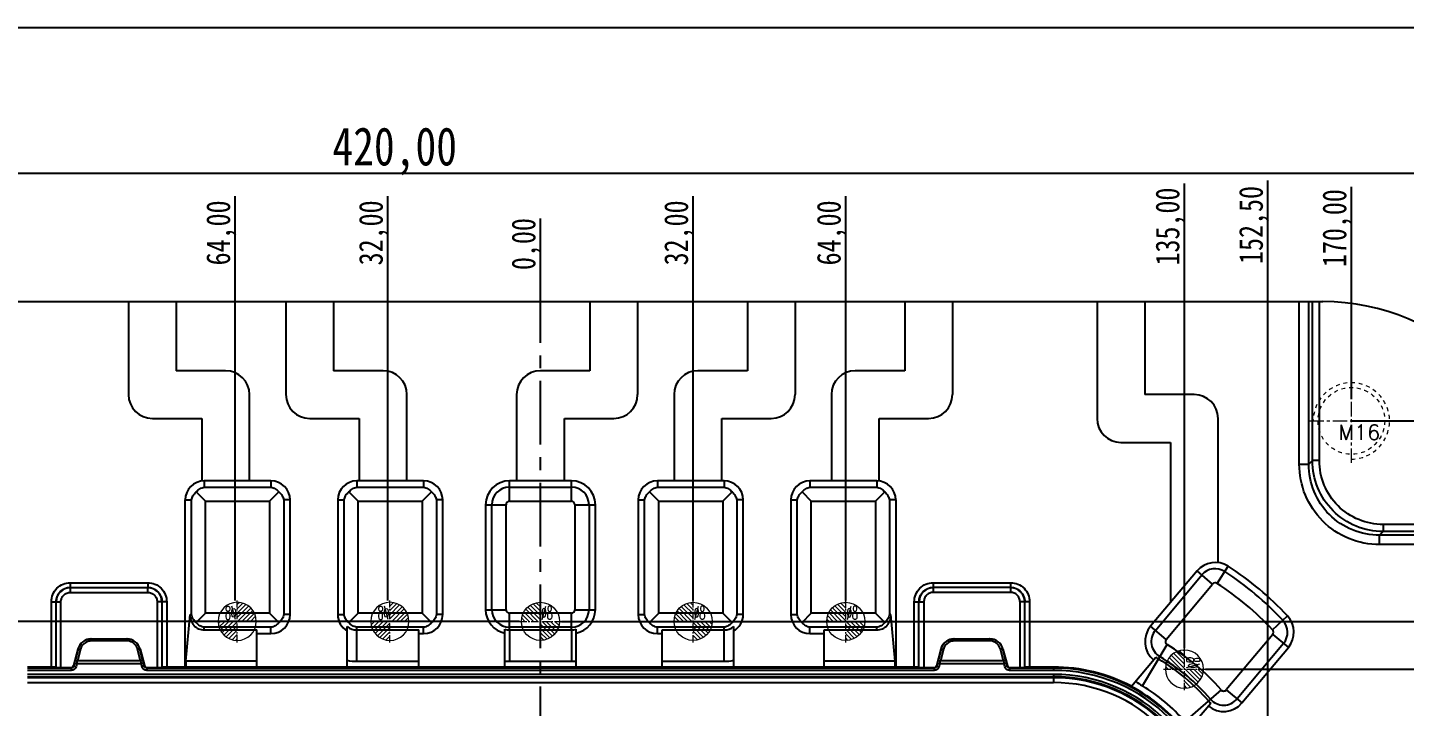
# Model space of a CAD drawing. Header units: millimetres. Extents: x -685 to 1888, y -6001 to 855.
# Drawn here: x 98.3 to 386.9, y -2660.7 to -2518.5 of the extents above; entities that cross this region are included whole.
import ezdxf
from ezdxf.enums import TextEntityAlignment as Align

# ---------------------------------------------------------------- set-up
doc = ezdxf.new("R2010")
doc.units = ezdxf.units.MM
doc.header["$LTSCALE"] = 16.335
doc.header["$PDMODE"] = 3
doc.header["$PDSIZE"] = 0.3125
doc.linetypes.add('CENTER', pattern=[0.6, 0.375, -0.075, 0.075, -0.075])
doc.linetypes.add('HIDDEN', pattern=[0.2, 0.1, -0.1])
doc.layers.get('0').update_dxf_attribs({"linetype": 'CONTINUOUS'})
doc.layers.get('Defpoints').update_dxf_attribs({"linetype": 'CONTINUOUS'})
doc.layers.add('DEFAULT_2', color=8, linetype='HIDDEN')
for name, color, linetype, lineweight in [('dim', 82, 'CONTINUOUS', 9), ('epin', 13, 'CONTINUOUS', 9), ('screw', 33, 'CONTINUOUS', 13)]:
    doc.layers.add(name, color=color, linetype=linetype, lineweight=lineweight)
doc.styles.get("Standard").update_dxf_attribs({"font": 'txt', "width": 0.8})
doc.styles.add('TXT', font='txt.shx', dxfattribs={"bigfont": 'gbcbig.shx'})
doc.styles.add('TXT05', font='txt.shx', dxfattribs={"width": 0.5, "bigfont": 'gbcbig.shx'})
doc.dimstyles.new('mold', dxfattribs={"dimtxt": 8, "dimasz": 5, "dimexe": 0, "dimexo": 0, "dimgap": 0, "dimtad": 1, "dimzin": 1, "dimtxsty": 'Standard', "dimcen": 0, "dimclrd": 4, "dimclre": 4, "dimclrt": 6, "dimazin": 0, "dimtfac": 1, "dimtofl": 0, "dimtmove": 0, "dimatfit": 3, "dimfxl": 0, "dimarcsym": 0})

# ---------------------------------------------------------------- blocks, each defined once
blk = doc.blocks.new('epin_ejp_8')
at = {"layer": 'epin'}
h = blk.add_hatch(dxfattribs=at)
h.set_pattern_fill('_ANSI31', color=123, scale=0.2, angle=90, style=0)
h.set_pattern_definition([(135, (-263.1036, 1313.3417), (-0.4490128, -0.4490128), [])])
h.paths.add_polyline_path([(0, 4, 0.414214), (-4, 0), (0, 0)])
h.paths.add_polyline_path([(4, 0), (0, 0), (0, -4, 0.414214)])
at = {"layer": 'epin', "color": 1, "linetype": 'CENTER', "ltscale": 0.248791}
for p, q in [((0, -4.4), (0, 4.4)), ((-4.4, 0), (4.4, 0))]:
    blk.add_line(p, q, dxfattribs=at)
at = {"layer": 'epin'}
blk.add_circle((0, 0), 4, dxfattribs=at)
at = {"layer": 'epin', "color": 6, "style": 'TXT05', "width": 0.5}
blk.add_text('%%c8', height=2.8, dxfattribs=at).set_placement((1.33, 1.8), align=Align.MIDDLE)
blk = doc.blocks.new('screw_m16_g')
at = {"layer": 'screw', "color": 1, "linetype": 'CENTER', "ltscale": 0.497582}
for p, q in [((0, -8.8), (0, 8.8)), ((-8.8, 0), (8.8, 0))]:
    blk.add_line(p, q, dxfattribs=at)
at = {"layer": 'screw', "color": 33, "linetype": 'HIDDEN', "ltscale": 0.497582}
blk.add_circle((0, 0), 7, dxfattribs=at)
at = {"layer": 'screw', "color": 92, "linetype": 'HIDDEN', "ltscale": 0.497582}
blk.add_arc((0, 0), 8, 270, 180, dxfattribs=at)
at = {"layer": 'screw', "color": 6, "style": 'TXT'}
blk.add_text('M16', height=3.2, dxfattribs=at).set_placement((-2.72, -4))
blk = doc.blocks.new('*D338')
at = {"layer": 'Defpoints', "color": 0}
for p in [(345.21, -2652.93), (421.82, -2652.93), (205.81, -2750.93)]:
    blk.add_point(p, dxfattribs=at)
at = {"layer": 'dim', "color": 4, "lineweight": -2}
blk.add_line((345.21, -2652.93), (437.15, -2652.93), dxfattribs=at)
at = {"layer": 'dim', "color": 6, "insert": (429.49, -2650.01), "char_height": 5, "attachment_point": 5}
blk.add_mtext('98,00', dxfattribs=at)
blk = doc.blocks.new('*D339')
at = {"layer": 'Defpoints', "color": 0}
for p in [(210.21, -2642.93), (421.82, -2642.93), (205.81, -2750.93)]:
    blk.add_point(p, dxfattribs=at)
at = {"layer": 'dim', "color": 4, "lineweight": -2}
blk.add_line((210.21, -2642.93), (439.15, -2642.93), dxfattribs=at)
at = {"layer": 'dim', "color": 6, "insert": (430.49, -2640.01), "char_height": 5, "attachment_point": 5}
blk.add_mtext('108,00', dxfattribs=at)
blk = doc.blocks.new('*D340')
at = {"layer": 'Defpoints', "color": 0}
for p in [(375.81, -2600.93), (421.82, -2600.93), (205.81, -2750.93)]:
    blk.add_point(p, dxfattribs=at)
at = {"layer": 'dim', "color": 4, "lineweight": -2}
blk.add_line((375.81, -2600.93), (439.15, -2600.93), dxfattribs=at)
at = {"layer": 'dim', "color": 6, "insert": (430.49, -2598.01), "char_height": 5, "attachment_point": 5}
blk.add_mtext('150,00', dxfattribs=at)
blk = doc.blocks.new('*D348')
at = {"layer": 'Defpoints', "color": 0}
for p in [(205.81, -2569.22), (205.81, -2579.47), (205.81, -2750.93)]:
    blk.add_point(p, dxfattribs=at)
at = {"layer": 'dim', "color": 4, "lineweight": -2}
blk.add_line((205.81, -2579.47), (205.81, -2558.55), dxfattribs=at)
at = {"layer": 'dim', "color": 6, "insert": (202.89, -2563.89), "char_height": 5, "attachment_point": 5, "rotation": 90}
blk.add_mtext('0,00', dxfattribs=at)
blk = doc.blocks.new('*D349')
at = {"layer": 'Defpoints', "color": 0}
for p in [(237.81, -2569.22), (237.81, -2638.53), (205.81, -2750.93)]:
    blk.add_point(p, dxfattribs=at)
at = {"layer": 'dim', "color": 4, "lineweight": -2}
blk.add_line((237.81, -2638.53), (237.81, -2553.89), dxfattribs=at)
at = {"layer": 'dim', "color": 6, "insert": (234.89, -2561.55), "char_height": 5, "attachment_point": 5, "rotation": 90}
blk.add_mtext('32,00', dxfattribs=at)
blk = doc.blocks.new('*D350')
at = {"layer": 'Defpoints', "color": 0}
for p in [(269.81, -2569.22), (269.81, -2638.53), (205.81, -2750.93)]:
    blk.add_point(p, dxfattribs=at)
at = {"layer": 'dim', "color": 4, "lineweight": -2}
blk.add_line((269.81, -2638.53), (269.81, -2553.89), dxfattribs=at)
at = {"layer": 'dim', "color": 6, "insert": (266.89, -2561.55), "char_height": 5, "attachment_point": 5, "rotation": 90}
blk.add_mtext('64,00', dxfattribs=at)
blk = doc.blocks.new('*D351')
at = {"layer": 'Defpoints', "color": 0}
for p in [(340.81, -2569.22), (340.81, -2648.53), (205.81, -2750.93)]:
    blk.add_point(p, dxfattribs=at)
at = {"layer": 'dim', "color": 4, "lineweight": -2}
blk.add_line((340.81, -2648.53), (340.81, -2551.22), dxfattribs=at)
at = {"layer": 'dim', "color": 6, "insert": (337.89, -2560.22), "char_height": 5, "attachment_point": 5, "rotation": 90}
blk.add_mtext('135,00', dxfattribs=at)
blk = doc.blocks.new('*D352')
at = {"layer": 'Defpoints', "color": 0}
for p in [(358.31, -2569.22), (358.31, -2738.53), (205.81, -2750.93)]:
    blk.add_point(p, dxfattribs=at)
at = {"layer": 'dim', "color": 4, "lineweight": -2}
blk.add_line((358.31, -2738.53), (358.31, -2550.55), dxfattribs=at)
at = {"layer": 'dim', "color": 6, "insert": (355.39, -2559.89), "char_height": 5, "attachment_point": 5, "rotation": 90}
blk.add_mtext('152,50', dxfattribs=at)
blk = doc.blocks.new('*D353')
at = {"layer": 'Defpoints', "color": 0}
for p in [(375.81, -2569.22), (375.81, -2596.35), (205.81, -2750.93)]:
    blk.add_point(p, dxfattribs=at)
at = {"layer": 'dim', "color": 4, "lineweight": -2}
blk.add_line((375.81, -2596.35), (375.81, -2551.89), dxfattribs=at)
at = {"layer": 'dim', "color": 6, "insert": (372.89, -2560.55), "char_height": 5, "attachment_point": 5, "rotation": 90}
blk.add_mtext('170,00', dxfattribs=at)
blk = doc.blocks.new('*D368')
at = {"layer": 'Defpoints', "color": 0}
for p in [(-10.2, -2652.93), (66.41, -2652.93), (205.81, -2750.93)]:
    blk.add_point(p, dxfattribs=at)
at = {"layer": 'dim', "color": 4, "lineweight": -2}
blk.add_line((66.41, -2652.93), (-25.53, -2652.93), dxfattribs=at)
at = {"layer": 'dim', "color": 6, "insert": (-17.87, -2650.01), "char_height": 5, "attachment_point": 5}
blk.add_mtext('98,00', dxfattribs=at)
blk = doc.blocks.new('*D369')
at = {"layer": 'Defpoints', "color": 0}
for p in [(-10.2, -2642.93), (201.41, -2642.93), (205.81, -2750.93)]:
    blk.add_point(p, dxfattribs=at)
at = {"layer": 'dim', "color": 4, "lineweight": -2}
blk.add_line((201.41, -2642.93), (-27.53, -2642.93), dxfattribs=at)
at = {"layer": 'dim', "color": 6, "insert": (-18.87, -2640.01), "char_height": 5, "attachment_point": 5}
blk.add_mtext('108,00', dxfattribs=at)
blk = doc.blocks.new('*D370')
at = {"layer": 'Defpoints', "color": 0}
for p in [(-10.2, -2600.93), (35.81, -2600.93), (205.81, -2750.93)]:
    blk.add_point(p, dxfattribs=at)
at = {"layer": 'dim', "color": 4, "lineweight": -2}
blk.add_line((35.81, -2600.93), (-27.53, -2600.93), dxfattribs=at)
at = {"layer": 'dim', "color": 6, "insert": (-18.87, -2598.01), "char_height": 5, "attachment_point": 5}
blk.add_mtext('150,00', dxfattribs=at)
blk = doc.blocks.new('*D378')
at = {"layer": 'Defpoints', "color": 0}
for p in [(173.81, -2569.22), (173.81, -2638.53), (205.81, -2750.93)]:
    blk.add_point(p, dxfattribs=at)
at = {"layer": 'dim', "color": 4, "lineweight": -2}
blk.add_line((173.81, -2638.53), (173.81, -2553.89), dxfattribs=at)
at = {"layer": 'dim', "color": 6, "insert": (170.89, -2561.55), "char_height": 5, "attachment_point": 5, "rotation": 90}
blk.add_mtext('32,00', dxfattribs=at)
blk = doc.blocks.new('*D379')
at = {"layer": 'Defpoints', "color": 0}
for p in [(141.81, -2569.22), (141.81, -2638.53), (205.81, -2750.93)]:
    blk.add_point(p, dxfattribs=at)
at = {"layer": 'dim', "color": 4, "lineweight": -2}
blk.add_line((141.81, -2638.53), (141.81, -2553.89), dxfattribs=at)
at = {"layer": 'dim', "color": 6, "insert": (138.89, -2561.55), "char_height": 5, "attachment_point": 5, "rotation": 90}
blk.add_mtext('64,00', dxfattribs=at)
blk = doc.blocks.new('*D380')
at = {"layer": 'Defpoints', "color": 0}
for p in [(70.81, -2569.22), (70.81, -2648.53), (205.81, -2750.93)]:
    blk.add_point(p, dxfattribs=at)
at = {"layer": 'dim', "color": 4, "lineweight": -2}
blk.add_line((70.81, -2648.53), (70.81, -2551.22), dxfattribs=at)
at = {"layer": 'dim', "color": 6, "insert": (67.89, -2560.22), "char_height": 5, "attachment_point": 5, "rotation": 90}
blk.add_mtext('135,00', dxfattribs=at)
blk = doc.blocks.new('*D381')
at = {"layer": 'Defpoints', "color": 0}
for p in [(53.31, -2569.22), (53.31, -2738.53), (205.81, -2750.93)]:
    blk.add_point(p, dxfattribs=at)
at = {"layer": 'dim', "color": 4, "lineweight": -2}
blk.add_line((53.31, -2738.53), (53.31, -2550.55), dxfattribs=at)
at = {"layer": 'dim', "color": 6, "insert": (50.39, -2559.89), "char_height": 5, "attachment_point": 5, "rotation": 90}
blk.add_mtext('152,50', dxfattribs=at)
blk = doc.blocks.new('*D382')
at = {"layer": 'Defpoints', "color": 0}
for p in [(35.81, -2569.22), (35.81, -2596.35), (205.81, -2750.93)]:
    blk.add_point(p, dxfattribs=at)
at = {"layer": 'dim', "color": 4, "lineweight": -2}
blk.add_line((35.81, -2596.35), (35.81, -2551.89), dxfattribs=at)
at = {"layer": 'dim', "color": 6, "insert": (32.89, -2560.55), "char_height": 5, "attachment_point": 5, "rotation": 90}
blk.add_mtext('170,00', dxfattribs=at)
blk = doc.blocks.new('*D385')
at = {"color": 4, "lineweight": -2}
for p, q in [((-4.19, -2626.84), (-4.19, -2549.11)), ((410.81, -2549.11), (0.81, -2549.11)), ((415.81, -2626.84), (415.81, -2549.11))]:
    blk.add_line(p, q, dxfattribs=at)
at = {"color": 4}
for points in [[(0.81, -2548.28), (0.81, -2549.95), (-4.19, -2549.11)], [(410.81, -2548.28), (410.81, -2549.95), (415.81, -2549.11)]]:
    blk.add_solid(points, dxfattribs=at)
at = {"layer": 'Defpoints', "color": 0}
for p in [(-4.19, -2549.11), (-4.19, -2626.84), (415.81, -2626.84)]:
    blk.add_point(p, dxfattribs=at)
at = {"color": 6, "insert": (175.25, -2544.45), "char_height": 8, "attachment_point": 5}
blk.add_mtext('420,00', dxfattribs=at)

msp = doc.modelspace()

# ---------------------------------------------------------------- linework, layer by layer
at = {"color": 7, "linetype": 'Continuous'}
for p, q in [((41.812, -2575.929), (369.812, -2575.929)), ((119.442, -2575.929), (119.442, -2595.424)), ((129.442, -2575.929), (129.442, -2590.424)), ((152.442, -2575.929), (152.442, -2595.424)), ((162.442, -2575.929), (162.442, -2590.424)), ((216.181, -2575.929), (216.181, -2590.424)), ((226.181, -2575.929), (226.181, -2595.424)), ((249.181, -2575.929), (249.181, -2590.424)), ((259.181, -2575.929), (259.181, -2595.424)), ((282.181, -2575.929), (282.181, -2590.424)), ((292.181, -2575.929), (292.181, -2595.424)), ((322.495, -2575.929), (322.495, -2600.424)), ((332.495, -2575.929), (332.495, -2595.424)), ((364.899, -2610.007), (364.899, -2575.929)), ((366.879, -2610.007), (366.879, -2575.929)), ((367.628, -2609.259), (367.628, -2575.929)), ((369.113, -2609.259), (369.113, -2575.929)), ((139.812, -2590.424), (129.442, -2590.424)), ((172.812, -2590.424), (162.442, -2590.424)), ((216.181, -2590.424), (205.812, -2590.424)), ((249.181, -2590.424), (238.812, -2590.424)), ((282.181, -2590.424), (271.812, -2590.424)), ((144.812, -2613.508), (144.812, -2595.424)), ((177.812, -2613.508), (177.812, -2595.424)), ((200.812, -2595.424), (200.812, -2613.489)), ((233.812, -2595.424), (233.812, -2613.489)), ((266.812, -2595.424), (266.812, -2613.489)), ((342.864, -2595.424), (332.495, -2595.424)), ((124.442, -2600.424), (134.812, -2600.424)), ((134.812, -2600.424), (134.812, -2613.52)), ((157.442, -2600.424), (167.812, -2600.424)), ((167.812, -2600.424), (167.812, -2613.489)), ((210.812, -2613.508), (210.812, -2600.424)), ((210.812, -2600.424), (221.181, -2600.424)), ((243.812, -2613.508), (243.812, -2600.424)), ((243.812, -2600.424), (254.181, -2600.424)), ((276.812, -2613.54), (276.812, -2600.424)), ((276.812, -2600.424), (287.181, -2600.424)), ((347.864, -2630.616), (347.864, -2600.424)), ((327.495, -2605.424), (337.864, -2605.424)), ((337.864, -2605.424), (337.864, -2638.998)), ((367.628, -2609.259), (366.879, -2610.007)), ((369.113, -2609.259), (367.628, -2609.259)), ((364.899, -2610.007), (366.879, -2610.007)), ((149.312, -2613.489), (135.312, -2613.508)), ((135.312, -2613.508), (135.312, -2614.815)), ((135.312, -2614.815), (149.312, -2614.815)), ((149.312, -2613.489), (149.312, -2614.815)), ((167.312, -2613.489), (167.312, -2614.815)), ((181.312, -2613.489), (167.312, -2613.489)), ((167.312, -2614.815), (181.312, -2614.815)), ((181.312, -2613.489), (181.312, -2614.815)), ((199.312, -2617.769), (199.312, -2613.489)), ((212.312, -2613.489), (199.312, -2613.489)), ((199.312, -2614.815), (212.312, -2614.815)), ((212.312, -2617.769), (212.312, -2613.489)), ((230.312, -2613.489), (230.312, -2614.815)), ((244.312, -2613.489), (230.312, -2613.489)), ((230.312, -2614.815), (244.312, -2614.815)), ((244.312, -2613.489), (244.312, -2614.815)), ((262.312, -2613.489), (262.312, -2614.815)), ((276.312, -2613.508), (262.312, -2613.489)), ((262.312, -2614.815), (276.312, -2614.815)), ((276.312, -2613.508), (276.312, -2614.815)), ((131.312, -2652.489), (131.312, -2617.489)), ((131.312, -2617.489), (132.638, -2617.489)), ((132.638, -2641.489), (132.638, -2617.489)), ((133.64, -2615.817), (135.592, -2617.769)), ((135.592, -2641.208), (135.592, -2617.769)), ((135.592, -2617.769), (149.031, -2617.769)), ((150.983, -2615.817), (149.031, -2617.769)), ((149.031, -2617.769), (149.031, -2641.208)), ((151.985, -2617.489), (151.985, -2641.489)), ((153.312, -2617.489), (151.985, -2617.489)), ((153.312, -2641.489), (153.312, -2617.489)), ((163.312, -2617.489), (163.312, -2641.489)), ((163.312, -2617.489), (164.638, -2617.489)), ((164.638, -2641.489), (164.638, -2617.489)), ((165.64, -2615.817), (167.592, -2617.769)), ((167.592, -2641.208), (167.592, -2617.769)), ((167.592, -2617.769), (181.031, -2617.769)), ((182.983, -2615.817), (181.031, -2617.769)), ((181.031, -2617.769), (181.031, -2641.208)), ((183.985, -2617.489), (183.985, -2641.489)), ((185.312, -2617.489), (183.985, -2617.489)), ((185.312, -2641.489), (185.312, -2617.489)), ((199.312, -2617.769), (212.312, -2617.769)), ((226.312, -2617.489), (226.312, -2641.489)), ((226.312, -2617.489), (227.638, -2617.489)), ((227.638, -2641.489), (227.638, -2617.489)), ((228.64, -2615.817), (230.592, -2617.769)), ((230.592, -2641.208), (230.592, -2617.769)), ((230.592, -2617.769), (244.031, -2617.769)), ((245.983, -2615.817), (244.031, -2617.769)), ((244.031, -2617.769), (244.031, -2641.208)), ((246.985, -2617.489), (246.985, -2641.489)), ((248.312, -2617.489), (246.985, -2617.489)), ((248.312, -2641.489), (248.312, -2617.489)), ((258.312, -2617.489), (258.312, -2641.489)), ((258.312, -2617.489), (259.638, -2617.489)), ((259.638, -2641.489), (259.638, -2617.489)), ((260.64, -2615.817), (262.592, -2617.769)), ((262.592, -2641.208), (262.592, -2617.769)), ((262.592, -2617.769), (276.031, -2617.769)), ((277.983, -2615.817), (276.031, -2617.769)), ((276.031, -2617.769), (276.031, -2641.208)), ((278.985, -2617.489), (278.985, -2641.489)), ((280.312, -2617.489), (278.985, -2617.489)), ((280.312, -2617.489), (280.312, -2652.489)), ((194.312, -2618.489), (194.312, -2640.489)), ((194.312, -2618.489), (198.592, -2618.489)), ((195.638, -2640.489), (195.638, -2618.489)), ((198.592, -2640.489), (198.592, -2618.489)), ((213.031, -2618.489), (213.031, -2640.489)), ((213.031, -2618.489), (217.312, -2618.489)), ((215.985, -2618.489), (215.985, -2640.489)), ((217.312, -2640.489), (217.312, -2618.489)), ((382.482, -2622.627), (382.482, -2624.113)), ((415.812, -2622.627), (382.482, -2622.627)), ((382.482, -2624.113), (381.733, -2624.861)), ((381.733, -2626.842), (381.733, -2624.861)), ((415.812, -2624.861), (381.733, -2624.861)), ((415.812, -2624.113), (382.482, -2624.113)), ((415.812, -2626.842), (381.733, -2626.842)), ((343.459, -2632.36), (333.709, -2643.951)), ((346.724, -2635.1), (343.459, -2632.36)), ((347.667, -2634.959), (350.003, -2631.372)), ((107.27, -2636.845), (107.253, -2634.835)), ((107.253, -2634.835), (123.47, -2634.835)), ((123.47, -2634.835), (123.453, -2636.845)), ((288.153, -2634.835), (288.17, -2636.845)), ((288.153, -2634.835), (304.37, -2634.835)), ((304.37, -2634.835), (304.353, -2636.845)), ((334.725, -2644.803), (344.46, -2633.2)), ((336.988, -2646.702), (346.724, -2635.1)), ((107.253, -2635.832), (107.27, -2635.849)), ((107.27, -2635.849), (123.453, -2635.849)), ((107.27, -2636.845), (123.453, -2636.845)), ((123.453, -2635.849), (123.47, -2635.832)), ((288.153, -2635.832), (288.17, -2635.849)), ((304.353, -2635.849), (288.17, -2635.849)), ((304.353, -2636.845), (288.17, -2636.845)), ((304.353, -2635.849), (304.37, -2635.832)), ((103.268, -2652.489), (103.268, -2638.82)), ((103.268, -2638.82), (105.278, -2638.838)), ((104.264, -2652.537), (104.264, -2638.82)), ((104.264, -2638.82), (104.282, -2638.838)), ((105.278, -2652.595), (105.278, -2638.838)), ((127.455, -2638.82), (125.445, -2638.838)), ((125.445, -2638.838), (125.445, -2652.595)), ((126.441, -2638.838), (126.459, -2638.82)), ((126.441, -2638.838), (126.441, -2652.547)), ((127.455, -2638.82), (127.455, -2652.489)), ((133.64, -2643.161), (135.592, -2641.208)), ((149.031, -2641.208), (135.592, -2641.208)), ((150.983, -2643.161), (149.031, -2641.208)), ((165.64, -2643.161), (167.592, -2641.208)), ((181.031, -2641.208), (167.592, -2641.208)), ((182.983, -2643.161), (181.031, -2641.208)), ((194.312, -2640.489), (198.592, -2640.489)), ((199.312, -2644.593), (199.312, -2641.208)), ((212.312, -2641.208), (199.312, -2641.208)), ((212.312, -2644.593), (212.312, -2641.208)), ((213.031, -2640.489), (217.312, -2640.489)), ((228.64, -2643.161), (230.592, -2641.208)), ((244.031, -2641.208), (230.592, -2641.208)), ((245.983, -2643.161), (244.031, -2641.208)), ((260.64, -2643.161), (262.592, -2641.208)), ((276.031, -2641.208), (262.592, -2641.208)), ((277.983, -2643.161), (276.031, -2641.208)), ((284.168, -2652.489), (284.168, -2638.82)), ((284.168, -2638.82), (286.178, -2638.838)), ((285.164, -2652.537), (285.164, -2638.82)), ((285.164, -2638.82), (285.182, -2638.838)), ((286.178, -2638.838), (286.178, -2652.595)), ((308.355, -2638.82), (306.345, -2638.838)), ((306.345, -2652.595), (306.345, -2638.838)), ((307.341, -2638.838), (307.359, -2638.82)), ((307.341, -2652.547), (307.341, -2638.838)), ((308.355, -2638.82), (308.355, -2652.489)), ((131.488, -2651.289), (132.382, -2641.489)), ((132.382, -2641.489), (132.638, -2641.489)), ((153.312, -2641.489), (151.985, -2641.489)), ((163.312, -2641.489), (164.638, -2641.489)), ((165.312, -2652.489), (165.312, -2644.017)), ((185.312, -2641.489), (183.985, -2641.489)), ((226.312, -2641.489), (227.638, -2641.489)), ((246.312, -2652.489), (246.312, -2644.017)), ((248.312, -2641.489), (246.985, -2641.489)), ((258.312, -2641.489), (259.638, -2641.489)), ((279.241, -2641.489), (278.985, -2641.489)), ((280.135, -2651.289), (279.241, -2641.489)), ((336.988, -2646.702), (333.709, -2643.951)), ((359.291, -2644.712), (362.418, -2641.789)), ((111.645, -2646.582), (119.078, -2646.582)), ((111.645, -2646.616), (111.645, -2647.018)), ((119.078, -2647.018), (111.645, -2647.018)), ((135.312, -2644.713), (135.312, -2644.163)), ((149.312, -2644.163), (135.312, -2644.163)), ((135.312, -2644.713), (146.312, -2644.713)), ((146.312, -2652.489), (146.312, -2644.713)), ((146.312, -2645.489), (149.312, -2645.489)), ((149.312, -2645.489), (149.312, -2644.163)), ((167.312, -2651.289), (167.312, -2644.163)), ((181.312, -2644.163), (167.312, -2644.163)), ((167.312, -2644.713), (180.312, -2644.713)), ((180.312, -2652.489), (180.312, -2644.713)), ((180.312, -2645.489), (181.312, -2645.489)), ((181.312, -2645.489), (181.312, -2644.163)), ((198.312, -2652.489), (198.312, -2644.593)), ((212.312, -2644.163), (199.312, -2644.163)), ((199.312, -2644.713), (199.312, -2651.289)), ((199.312, -2644.713), (212.312, -2644.713)), ((212.312, -2644.713), (212.312, -2651.289)), ((213.312, -2652.489), (213.312, -2644.593)), ((230.312, -2645.489), (230.312, -2644.163)), ((244.312, -2644.163), (230.312, -2644.163)), ((230.312, -2645.489), (231.312, -2645.489)), ((231.312, -2652.489), (231.312, -2644.713)), ((231.312, -2644.713), (244.312, -2644.713)), ((244.312, -2651.289), (244.312, -2644.163)), ((262.312, -2645.489), (262.312, -2644.163)), ((276.312, -2644.163), (262.312, -2644.163)), ((262.312, -2645.489), (265.312, -2645.489)), ((265.312, -2652.489), (265.312, -2644.713)), ((265.312, -2644.713), (276.312, -2644.713)), ((276.312, -2644.713), (276.312, -2644.163)), ((292.545, -2646.582), (299.978, -2646.582)), ((292.545, -2646.616), (292.545, -2647.018)), ((299.978, -2647.018), (292.545, -2647.018)), ((359.316, -2645.666), (349.581, -2657.269)), ((359.316, -2645.666), (362.596, -2648.418)), ((108.852, -2648.725), (107.924, -2652.187)), ((108.897, -2648.737), (108.265, -2651.16)), ((109.379, -2648.769), (108.748, -2651.191)), ((121.975, -2651.191), (121.344, -2648.769)), ((122.458, -2651.16), (121.827, -2648.737)), ((121.871, -2648.725), (122.799, -2652.187)), ((289.752, -2648.725), (288.814, -2652.225)), ((289.797, -2648.737), (289.165, -2651.16)), ((290.279, -2648.769), (289.648, -2651.191)), ((302.875, -2651.191), (302.244, -2648.769)), ((303.358, -2651.16), (302.727, -2648.737)), ((302.771, -2648.725), (303.709, -2652.225)), ((332.001, -2656.436), (337.17, -2647.782)), ((361.58, -2647.565), (351.844, -2659.168)), ((352.86, -2660.02), (362.596, -2648.418)), ((103.268, -2652.489), (98.277, -2652.489)), ((107.435, -2652.693), (98.277, -2652.693)), ((104.264, -2652.537), (104.282, -2652.547)), ((105.278, -2652.595), (107.393, -2652.595)), ((107.393, -2652.595), (107.435, -2652.693)), ((107.435, -2652.693), (107.435, -2653.195)), ((107.924, -2652.187), (107.965, -2652.285)), ((108.135, -2651.653), (107.965, -2652.285)), ((107.965, -2652.285), (108.448, -2652.415)), ((108.135, -2651.653), (108.617, -2651.782)), ((108.617, -2651.782), (108.448, -2652.415)), ((108.617, -2651.782), (122.106, -2651.782)), ((121.975, -2651.191), (108.748, -2651.191)), ((122.589, -2651.653), (122.106, -2651.782)), ((122.275, -2652.415), (122.106, -2651.782)), ((122.758, -2652.285), (122.275, -2652.415)), ((122.758, -2652.285), (122.589, -2651.653)), ((122.758, -2652.285), (122.799, -2652.187)), ((123.289, -2652.693), (123.33, -2652.595)), ((123.289, -2652.693), (123.289, -2653.195)), ((288.373, -2652.693), (123.289, -2652.693)), ((123.33, -2652.595), (125.445, -2652.595)), ((126.459, -2652.537), (126.441, -2652.547)), ((131.312, -2652.489), (127.455, -2652.489)), ((131.312, -2652.489), (131.488, -2652.541)), ((131.488, -2651.289), (131.488, -2652.541)), ((146.312, -2651.289), (131.488, -2651.289)), ((146.312, -2652.541), (131.488, -2652.541)), ((165.312, -2652.489), (146.312, -2652.489)), ((180.312, -2652.541), (165.312, -2652.541)), ((167.312, -2651.289), (180.312, -2651.289)), ((198.312, -2652.489), (180.312, -2652.489)), ((213.312, -2652.541), (198.312, -2652.541)), ((199.312, -2651.289), (212.312, -2651.289)), ((231.312, -2652.489), (213.312, -2652.489)), ((231.312, -2651.289), (244.312, -2651.289)), ((246.312, -2652.541), (231.312, -2652.541)), ((265.312, -2652.489), (246.312, -2652.489)), ((280.135, -2651.289), (265.312, -2651.289)), ((280.135, -2652.541), (265.312, -2652.541)), ((280.135, -2652.541), (280.135, -2651.289)), ((280.312, -2652.489), (280.135, -2652.541)), ((284.168, -2652.489), (280.312, -2652.489)), ((285.164, -2652.537), (285.182, -2652.547)), ((286.178, -2652.595), (288.332, -2652.595)), ((288.332, -2652.595), (288.373, -2652.693)), ((288.373, -2652.693), (288.373, -2653.195)), ((288.814, -2652.225), (288.855, -2652.322)), ((289.035, -2651.653), (288.855, -2652.322)), ((288.855, -2652.322), (289.338, -2652.452)), ((289.035, -2651.653), (289.517, -2651.782)), ((289.517, -2651.782), (289.338, -2652.452)), ((289.517, -2651.782), (303.006, -2651.782)), ((302.875, -2651.191), (289.648, -2651.191)), ((303.489, -2651.653), (303.006, -2651.782)), ((303.185, -2652.452), (303.006, -2651.782)), ((303.668, -2652.322), (303.185, -2652.452)), ((303.668, -2652.322), (303.489, -2651.653)), ((303.668, -2652.322), (303.709, -2652.225)), ((304.15, -2652.693), (304.192, -2652.595)), ((304.15, -2652.693), (304.15, -2653.195)), ((313.347, -2652.693), (304.15, -2652.693)), ((304.192, -2652.595), (306.345, -2652.595)), ((307.359, -2652.537), (307.341, -2652.547)), ((313.347, -2652.489), (308.355, -2652.489)), ((313.347, -2652.489), (313.347, -2653.195)), ((329.691, -2656.517), (334.824, -2650.4)), ((107.435, -2653.195), (98.277, -2653.195)), ((313.347, -2654.03), (98.277, -2654.03)), ((98.277, -2654.532), (313.347, -2654.532)), ((313.347, -2654.739), (98.277, -2654.739)), ((288.373, -2653.195), (123.289, -2653.195)), ((313.347, -2653.195), (304.15, -2653.195)), ((313.347, -2654.03), (313.347, -2655.742)), ((98.277, -2655.742), (313.347, -2655.742)), ((348.486, -2657.277), (340.865, -2663.873)), ((349.581, -2657.269), (352.86, -2660.02)), ((341.182, -2666.159), (346.315, -2660.042))]:
    msp.add_line(p, q, dxfattribs=at)
at = {"color": 1, "linetype": 'CENTER', "ltscale": 2.176921}
msp.add_line((205.812, -2925.929), (205.812, -2575.929), dxfattribs=at)
msp.add_lwpolyline([(-84.969, -2518.538), (629.804, -2518.538), (629.804, -3008.67), (-84.969, -3008.67)], close=True)
at = {"color": 7, "linetype": 'Continuous'}
for centre, radius, start, end in [((369.812, -2621.929), 46, 0, 90), ((139.812, -2595.424), 5, 0, 90), ((172.812, -2595.424), 5, 0, 90), ((205.812, -2595.424), 5, 90, 180), ((238.812, -2595.424), 5, 90, 180), ((271.812, -2595.424), 5, 90, 180), ((124.442, -2595.424), 5, 180, 270), ((157.442, -2595.424), 5, 180, 270), ((221.181, -2595.424), 5, 270, 0), ((254.181, -2595.424), 5, 270, 0), ((287.181, -2595.424), 5, 270, 0), ((342.864, -2600.424), 5, 0, 90), ((327.495, -2600.424), 5, 180, 270), ((135.312, -2617.489), 3.981, 90, 180), ((149.312, -2617.489), 4, 0, 90), ((167.312, -2617.489), 4, 90, 180), ((181.312, -2617.489), 4, 0, 90), ((199.312, -2618.489), 5, 90, 180), ((199.312, -2618.489), 3.674, 90, 180), ((212.312, -2618.489), 5, 0, 90), ((212.312, -2618.489), 3.674, 0, 90), ((230.312, -2617.489), 4, 90, 180), ((244.312, -2617.489), 4, 0, 90), ((262.312, -2617.489), 4, 90, 180), ((276.312, -2617.489), 3.981, 0, 90), ((199.312, -2618.489), 0.719, 90, 180), ((212.312, -2618.489), 0.719, 0, 90), ((347.275, -2635.562), 4.981, 56.92831, 140), ((347.275, -2635.562), 3.674, 56.92831, 140), ((313.347, -2687.664), 65.849, 43.07169, 56.92831), ((313.347, -2687.664), 67.175, 43.07169, 56.92831), ((347.275, -2635.562), 0.719, 56.92831, 140), ((313.347, -2687.664), 62.894, 43.07169, 56.92831), ((107.276, -2638.844), 2.995, 90.11767, 179.88233), ((123.447, -2638.844), 2.995, 0.11763, 89.88237), ((288.176, -2638.844), 2.995, 90.11761, 179.88239), ((304.347, -2638.844), 2.995, 0.11761, 89.88239), ((199.312, -2640.489), 5, 180, 258.46304), ((199.312, -2640.489), 3.674, 180, 270), ((199.312, -2640.489), 0.719, 180, 270), ((212.312, -2640.489), 3.674, 270, 0), ((212.312, -2640.489), 0.719, 270, 0), ((212.312, -2640.489), 5, 281.53696, 0), ((149.312, -2641.489), 4, 270, 0), ((167.312, -2641.489), 4, 180, 240), ((167.312, -2641.489), 3.224, 231.65723, 270), ((167.779, -2641.477), 2.722, 218.21555, 232.36661), ((181.312, -2641.489), 4, 270, 0), ((230.312, -2641.489), 4, 180, 270), ((244.312, -2641.489), 3.224, 270, 308.34277), ((243.853, -2641.485), 2.71, 308.199, 321.81406), ((244.312, -2641.489), 4, 300, 0), ((262.312, -2641.489), 4, 180, 270), ((337.539, -2647.164), 5, 140, 230), ((358.765, -2645.204), 3.674, 320, 43.07169), ((358.765, -2645.204), 5, 320, 43.07169), ((111.645, -2649.474), 2.892, 90, 165), ((119.078, -2649.474), 2.892, 15, 90), ((199.312, -2640.489), 4.224, 256.30535, 270), ((212.312, -2640.489), 4.224, 270.00001, 283.69465), ((292.545, -2649.474), 2.892, 90, 165), ((299.978, -2649.474), 2.892, 15, 90), ((337.539, -2647.164), 3.674, 140, 239.14784), ((337.539, -2647.164), 0.719, 140, 239.14784), ((358.765, -2645.204), 0.719, 320, 43.07169), ((111.645, -2649.36), 2.342, 119.92913, 165.3862), ((119.072, -2649.368), 2.352, 46.23436, 61.52761), ((292.545, -2649.36), 2.342, 119.92913, 165.3862), ((299.972, -2649.368), 2.352, 46.23436, 61.52761), ((313.347, -2687.664), 46.456, 40.85216, 59.14784), ((35.218, -2632.112), 75.49, 344.99793, 345.38515), ((5.888, -2628.818), 105.265, 347.399, 347.72857), ((224.841, -2628.816), 105.271, 192.27144, 192.60099), ((195.505, -2632.112), 75.49, 194.61485, 195.00207), ((167.312, -2641.489), 9.8, 258.22426, 270), ((199.312, -2640.489), 10.8, 264.68723, 270), ((212.312, -2640.489), 10.8, 270, 275.31277), ((244.312, -2641.489), 9.8, 270, 281.77574), ((216.118, -2632.112), 75.49, 344.99793, 345.38515), ((186.788, -2628.818), 105.265, 347.399, 347.72857), ((405.741, -2628.816), 105.271, 192.27144, 192.60099), ((376.405, -2632.112), 75.49, 194.61485, 195.00207), ((313.347, -2687.664), 35.175, 62.3111, 90), ((313.347, -2687.664), 34.971, 0, 90), ((337.539, -2647.164), 4.224, 230, 239.14784), ((313.347, -2687.664), 42.951, 40.85216, 59.14784), ((313.347, -2687.664), 43.501, 40.85216, 59.14784), ((313.347, -2687.664), 34.469, 0, 90), ((313.347, -2687.664), 33.634, 0, 90), ((313.347, -2687.664), 33.132, 0, 90), ((313.347, -2687.664), 32.925, 0, 90), ((337.539, -2647.164), 10.8, 230, 239.14784), ((313.347, -2687.664), 31.922, 0, 90), ((313.347, -2687.664), 35.123, 37.67024, 62.32976), ((313.347, -2687.664), 36.375, 40.85216, 59.14784), ((349.03, -2656.806), 0.719, 220.85216, 320), ((349.03, -2656.806), 5, 230, 320), ((349.03, -2656.806), 4.224, 220.85216, 230), ((349.03, -2656.806), 3.674, 220.85216, 320)]:
    msp.add_arc(centre, radius, start, end, dxfattribs=at)
for centre, major_axis, ratio, start_param, end_param in [((135.312, -2641.758), (0, 2.954), 0.9958323, 1.4794658, 3.1415927), ((276.312, -2641.758), (0, 2.954), 0.9958323, -3.1415927, -1.4794658), ((103.268, -2652.541), (1, 0), 0.0524079, 0.0872665, 1.5707963), ((105.278, -2652.543), (1, 0), 0.0524079, -3.0543262, -1.5707963), ((107.393, -2652.044), (-0.214, 0.508), 0.9983862, 2.742943, 4.050579), ((123.331, -2652.044), (-0.214, -0.508), 0.9983862, -0.9089864, 0.3986496), ((125.445, -2652.543), (1, 0), 0.0524079, -1.5707963, -0.0872665), ((127.455, -2652.541), (1, 0), 0.0524079, 1.5707963, 3.0543262), ((284.168, -2652.541), (1, 0), 0.0524079, 0.0872665, 1.5707963), ((286.178, -2652.543), (1, 0), 0.0524079, -3.0543262, -1.5707963), ((288.331, -2652.094), (-0.195, 0.461), 0.9983862, 2.742943, 4.050579), ((304.192, -2652.094), (-0.195, -0.461), 0.9983862, -0.9089864, 0.3986496), ((306.345, -2652.543), (1, 0), 0.0524079, -1.5707963, -0.0872665), ((308.355, -2652.541), (1, 0), 0.0524079, 1.5707963, 3.0543262)]:
    msp.add_ellipse(centre, major_axis=major_axis, ratio=ratio, start_param=start_param, end_param=end_param, dxfattribs=at)
for points, knots in [([(382.482, -2624.113), (380.549, -2624.109), (376.642, -2623.341), (371.698, -2620.04), (368.398, -2615.096), (367.632, -2611.191), (367.628, -2609.259)], [0, 0, 0, 0, 0.2500861, 0.500118, 0.7500341, 1, 1, 1, 1]), ([(382.482, -2622.627), (380.741, -2622.627), (377.221, -2621.943), (372.764, -2618.974), (369.796, -2614.517), (369.113, -2610.999), (369.113, -2609.259)], [0, 0, 0, 0, 0.2500963, 0.5001185, 0.7500242, 1, 1, 1, 1]), ([(381.733, -2626.842), (379.542, -2626.842), (375.111, -2625.981), (369.498, -2622.244), (365.76, -2616.632), (364.899, -2612.199), (364.899, -2610.007)], [0, 0, 0, 0, 0.2500001, 0.4999414, 0.7499058, 1, 1, 1, 1]), ([(381.733, -2624.861), (379.798, -2624.866), (375.882, -2624.117), (370.92, -2620.822), (367.624, -2615.86), (366.874, -2611.943), (366.879, -2610.007)], [0, 0, 0, 0, 0.2499949, 0.4999411, 0.7499105, 1, 1, 1, 1]), ([(133.64, -2615.817), (133.853, -2615.547), (134.366, -2615.102), (135, -2614.872), (135.312, -2614.815)], [0, 0, 0, 0, 0.5209686, 1, 1, 1, 1]), ([(149.312, -2614.815), (149.623, -2614.872), (150.257, -2615.102), (150.771, -2615.547), (150.983, -2615.817)], [0, 0, 0, 0, 0.4790314, 1, 1, 1, 1]), ([(165.64, -2615.817), (165.853, -2615.547), (166.366, -2615.102), (167, -2614.872), (167.312, -2614.815)], [0, 0, 0, 0, 0.5209686, 1, 1, 1, 1]), ([(181.312, -2614.815), (181.623, -2614.872), (182.257, -2615.102), (182.771, -2615.547), (182.983, -2615.817)], [0, 0, 0, 0, 0.4790314, 1, 1, 1, 1]), ([(228.64, -2615.817), (228.853, -2615.547), (229.366, -2615.102), (230, -2614.872), (230.312, -2614.815)], [0, 0, 0, 0, 0.5209686, 1, 1, 1, 1]), ([(244.312, -2614.815), (244.623, -2614.872), (245.257, -2615.102), (245.771, -2615.547), (245.983, -2615.817)], [0, 0, 0, 0, 0.4790314, 1, 1, 1, 1]), ([(260.64, -2615.817), (260.853, -2615.547), (261.366, -2615.102), (262, -2614.872), (262.312, -2614.815)], [0, 0, 0, 0, 0.5209686, 1, 1, 1, 1]), ([(276.312, -2614.815), (276.623, -2614.872), (277.257, -2615.102), (277.771, -2615.547), (277.983, -2615.817)], [0, 0, 0, 0, 0.4790314, 1, 1, 1, 1]), ([(132.638, -2617.489), (132.694, -2617.178), (132.925, -2616.544), (133.369, -2616.03), (133.64, -2615.817)], [0, 0, 0, 0, 0.4790314, 1, 1, 1, 1]), ([(150.983, -2615.817), (151.254, -2616.03), (151.698, -2616.544), (151.929, -2617.178), (151.985, -2617.489)], [0, 0, 0, 0, 0.5209686, 1, 1, 1, 1]), ([(164.638, -2617.489), (164.694, -2617.178), (164.925, -2616.544), (165.369, -2616.03), (165.64, -2615.817)], [0, 0, 0, 0, 0.4790314, 1, 1, 1, 1]), ([(182.983, -2615.817), (183.254, -2616.03), (183.698, -2616.544), (183.929, -2617.178), (183.985, -2617.489)], [0, 0, 0, 0, 0.5209686, 1, 1, 1, 1]), ([(227.638, -2617.489), (227.694, -2617.178), (227.925, -2616.544), (228.369, -2616.03), (228.64, -2615.817)], [0, 0, 0, 0, 0.4790314, 1, 1, 1, 1]), ([(245.983, -2615.817), (246.254, -2616.03), (246.698, -2616.544), (246.929, -2617.178), (246.985, -2617.489)], [0, 0, 0, 0, 0.5209686, 1, 1, 1, 1]), ([(259.638, -2617.489), (259.694, -2617.178), (259.925, -2616.544), (260.369, -2616.03), (260.64, -2615.817)], [0, 0, 0, 0, 0.4790314, 1, 1, 1, 1]), ([(277.983, -2615.817), (278.254, -2616.03), (278.698, -2616.544), (278.929, -2617.178), (278.985, -2617.489)], [0, 0, 0, 0, 0.5209686, 1, 1, 1, 1]), ([(103.268, -2638.82), (103.268, -2638.301), (103.474, -2637.253), (104.361, -2635.927), (105.687, -2635.041), (106.735, -2634.835), (107.253, -2634.835)], [0, 0, 0, 0, 0.2501644, 0.5001627, 0.750056, 1, 1, 1, 1]), ([(123.47, -2634.835), (123.989, -2634.836), (125.038, -2635.041), (126.363, -2635.928), (127.249, -2637.254), (127.455, -2638.302), (127.455, -2638.82)], [0, 0, 0, 0, 0.2501142, 0.5001116, 0.7501141, 1, 1, 1, 1]), ([(284.168, -2638.82), (284.168, -2638.301), (284.374, -2637.253), (285.261, -2635.927), (286.587, -2635.041), (287.635, -2634.835), (288.153, -2634.835)], [0, 0, 0, 0, 0.2501644, 0.5001627, 0.750056, 1, 1, 1, 1]), ([(304.37, -2634.835), (304.889, -2634.836), (305.938, -2635.041), (307.263, -2635.928), (308.149, -2637.254), (308.355, -2638.302), (308.355, -2638.82)], [0, 0, 0, 0, 0.2501142, 0.5001116, 0.7501141, 1, 1, 1, 1]), ([(104.264, -2638.82), (104.263, -2638.431), (104.416, -2637.643), (105.08, -2636.647), (106.077, -2635.983), (106.864, -2635.831), (107.253, -2635.832)], [0, 0, 0, 0, 0.2501443, 0.5001638, 0.7500771, 1, 1, 1, 1]), ([(105.278, -2638.838), (105.278, -2638.578), (105.381, -2638.054), (105.824, -2637.391), (106.487, -2636.948), (107.011, -2636.845), (107.27, -2636.845)], [0, 0, 0, 0, 0.2501036, 0.5000606, 0.7499733, 1, 1, 1, 1]), ([(123.453, -2636.845), (123.712, -2636.845), (124.236, -2636.948), (124.899, -2637.391), (125.342, -2638.054), (125.445, -2638.578), (125.445, -2638.838)], [0, 0, 0, 0, 0.2501384, 0.5001233, 0.7500261, 1, 1, 1, 1]), ([(123.47, -2635.832), (123.86, -2635.831), (124.647, -2635.983), (125.644, -2636.648), (126.308, -2637.644), (126.46, -2638.431), (126.459, -2638.82)], [0, 0, 0, 0, 0.2500913, 0.500112, 0.7501374, 1, 1, 1, 1]), ([(285.164, -2638.82), (285.163, -2638.431), (285.316, -2637.643), (285.98, -2636.647), (286.977, -2635.983), (287.764, -2635.831), (288.153, -2635.832)], [0, 0, 0, 0, 0.2501443, 0.5001638, 0.7500771, 1, 1, 1, 1]), ([(288.17, -2636.845), (287.911, -2636.845), (287.387, -2636.948), (286.724, -2637.391), (286.281, -2638.054), (286.178, -2638.578), (286.178, -2638.838)], [0, 0, 0, 0, 0.2499787, 0.5000186, 0.7499973, 1, 1, 1, 1]), ([(306.345, -2638.838), (306.345, -2638.578), (306.242, -2638.054), (305.799, -2637.391), (305.136, -2636.948), (304.612, -2636.845), (304.353, -2636.845)], [0, 0, 0, 0, 0.2499819, 0.5000223, 0.7499869, 1, 1, 1, 1]), ([(304.37, -2635.832), (304.76, -2635.831), (305.547, -2635.983), (306.544, -2636.648), (307.208, -2637.644), (307.36, -2638.431), (307.359, -2638.82)], [0, 0, 0, 0, 0.2500913, 0.500112, 0.7501374, 1, 1, 1, 1]), ([(133.64, -2643.161), (133.369, -2642.948), (132.925, -2642.434), (132.694, -2641.8), (132.638, -2641.489)], [0, 0, 0, 0, 0.5209686, 1, 1, 1, 1]), ([(135.312, -2644.163), (135, -2644.106), (134.366, -2643.875), (133.853, -2643.431), (133.64, -2643.161)], [0, 0, 0, 0, 0.4790314, 1, 1, 1, 1]), ([(150.983, -2643.161), (150.771, -2643.431), (150.257, -2643.875), (149.623, -2644.106), (149.312, -2644.163)], [0, 0, 0, 0, 0.5209686, 1, 1, 1, 1]), ([(151.985, -2641.489), (151.929, -2641.8), (151.698, -2642.434), (151.254, -2642.948), (150.983, -2643.161)], [0, 0, 0, 0, 0.4790314, 1, 1, 1, 1]), ([(165.64, -2643.161), (165.369, -2642.948), (164.925, -2642.434), (164.694, -2641.8), (164.638, -2641.489)], [0, 0, 0, 0, 0.5209686, 1, 1, 1, 1]), ([(167.312, -2644.163), (167.207, -2644.144), (166.781, -2644.041), (166.379, -2643.835), (166.116, -2643.632)], [0, 0, 0, 0, 0.2432286, 1, 1, 1, 1]), ([(182.983, -2643.161), (182.771, -2643.431), (182.257, -2643.875), (181.623, -2644.106), (181.312, -2644.163)], [0, 0, 0, 0, 0.5209686, 1, 1, 1, 1]), ([(183.985, -2641.489), (183.929, -2641.8), (183.698, -2642.434), (183.254, -2642.948), (182.983, -2643.161)], [0, 0, 0, 0, 0.4790314, 1, 1, 1, 1]), ([(228.64, -2643.161), (228.369, -2642.948), (227.925, -2642.434), (227.694, -2641.8), (227.638, -2641.489)], [0, 0, 0, 0, 0.5209686, 1, 1, 1, 1]), ([(230.312, -2644.163), (230, -2644.106), (229.366, -2643.875), (228.853, -2643.431), (228.64, -2643.161)], [0, 0, 0, 0, 0.4790314, 1, 1, 1, 1]), ([(245.529, -2643.615), (245.437, -2643.687), (245.069, -2643.942), (244.637, -2644.103), (244.312, -2644.163)], [0, 0, 0, 0, 0.2606257, 1, 1, 1, 1]), ([(246.985, -2641.489), (246.929, -2641.8), (246.698, -2642.434), (246.254, -2642.948), (245.983, -2643.161)], [0, 0, 0, 0, 0.4790314, 1, 1, 1, 1]), ([(260.64, -2643.161), (260.369, -2642.948), (259.925, -2642.434), (259.694, -2641.8), (259.638, -2641.489)], [0, 0, 0, 0, 0.5209686, 1, 1, 1, 1]), ([(262.312, -2644.163), (262, -2644.106), (261.366, -2643.875), (260.853, -2643.431), (260.64, -2643.161)], [0, 0, 0, 0, 0.4790314, 1, 1, 1, 1]), ([(277.983, -2643.161), (277.771, -2643.431), (277.257, -2643.875), (276.623, -2644.106), (276.312, -2644.163)], [0, 0, 0, 0, 0.5209686, 1, 1, 1, 1]), ([(278.985, -2641.489), (278.929, -2641.8), (278.698, -2642.434), (278.254, -2642.948), (277.983, -2643.161)], [0, 0, 0, 0, 0.4790314, 1, 1, 1, 1]), ([(108.897, -2648.737), (108.904, -2648.721), (108.967, -2648.709), (109.065, -2648.711), (109.214, -2648.731), (109.321, -2648.754), (109.379, -2648.769)], [0, 0, 0, 0, 0.1076541, 0.3248906, 0.6357904, 1, 1, 1, 1]), ([(121.827, -2648.737), (121.819, -2648.721), (121.756, -2648.709), (121.658, -2648.711), (121.51, -2648.731), (121.402, -2648.754), (121.344, -2648.769)], [0, 0, 0, 0, 0.1076541, 0.3248906, 0.6357904, 1, 1, 1, 1]), ([(289.797, -2648.737), (289.804, -2648.721), (289.867, -2648.709), (289.965, -2648.711), (290.114, -2648.731), (290.221, -2648.754), (290.279, -2648.769)], [0, 0, 0, 0, 0.1076541, 0.3248906, 0.6357904, 1, 1, 1, 1]), ([(302.727, -2648.737), (302.719, -2648.721), (302.656, -2648.709), (302.558, -2648.711), (302.41, -2648.731), (302.302, -2648.754), (302.244, -2648.769)], [0, 0, 0, 0, 0.1076541, 0.3248906, 0.6357904, 1, 1, 1, 1]), ([(107.965, -2652.285), (107.935, -2652.399), (107.795, -2652.613), (107.553, -2652.693), (107.435, -2652.693)], [0, 0, 0, 0, 0.4999452, 1, 1, 1, 1]), ([(108.448, -2652.415), (108.39, -2652.632), (108.122, -2653.039), (107.66, -2653.195), (107.435, -2653.195)], [0, 0, 0, 0, 0.5000123, 1, 1, 1, 1]), ([(108.265, -2651.16), (108.272, -2651.144), (108.336, -2651.131), (108.433, -2651.133), (108.582, -2651.153), (108.69, -2651.177), (108.748, -2651.191)], [0, 0, 0, 0, 0.1076541, 0.3248906, 0.6357904, 1, 1, 1, 1]), ([(122.458, -2651.16), (122.451, -2651.144), (122.387, -2651.131), (122.29, -2651.133), (122.141, -2651.153), (122.034, -2651.177), (121.975, -2651.191)], [0, 0, 0, 0, 0.1076541, 0.3248906, 0.6357904, 1, 1, 1, 1]), ([(123.289, -2653.195), (123.063, -2653.195), (122.601, -2653.039), (122.333, -2652.632), (122.275, -2652.415)], [0, 0, 0, 0, 0.4999927, 1, 1, 1, 1]), ([(123.289, -2652.693), (123.171, -2652.693), (122.928, -2652.613), (122.788, -2652.399), (122.758, -2652.285)], [0, 0, 0, 0, 0.5000598, 1, 1, 1, 1]), ([(288.855, -2652.322), (288.828, -2652.426), (288.701, -2652.62), (288.48, -2652.693), (288.373, -2652.693)], [0, 0, 0, 0, 0.4999389, 1, 1, 1, 1]), ([(289.338, -2652.452), (289.282, -2652.659), (289.028, -2653.046), (288.587, -2653.195), (288.373, -2653.195)], [0, 0, 0, 0, 0.5000193, 1, 1, 1, 1]), ([(289.165, -2651.16), (289.172, -2651.144), (289.236, -2651.131), (289.333, -2651.133), (289.482, -2651.153), (289.59, -2651.177), (289.648, -2651.191)], [0, 0, 0, 0, 0.1076541, 0.3248906, 0.6357904, 1, 1, 1, 1]), ([(303.358, -2651.16), (303.351, -2651.144), (303.287, -2651.131), (303.19, -2651.133), (303.041, -2651.153), (302.934, -2651.177), (302.875, -2651.191)], [0, 0, 0, 0, 0.1076541, 0.3248906, 0.6357904, 1, 1, 1, 1]), ([(304.15, -2653.195), (303.936, -2653.195), (303.495, -2653.046), (303.241, -2652.659), (303.185, -2652.452)], [0, 0, 0, 0, 0.499995, 1, 1, 1, 1]), ([(304.15, -2652.693), (304.043, -2652.693), (303.823, -2652.62), (303.695, -2652.426), (303.668, -2652.322)], [0, 0, 0, 0, 0.5000744, 1, 1, 1, 1])]:
    msp.add_open_spline(points, degree=3, knots=knots, dxfattribs=at)
for points in [[(111.645, -2647.018), (111.242, -2647.018), (110.826, -2647.129), (110.477, -2647.33)], [(120.193, -2647.3), (119.856, -2647.118), (119.461, -2647.018), (119.078, -2647.018)], [(292.545, -2647.018), (292.142, -2647.018), (291.726, -2647.129), (291.377, -2647.33)], [(301.093, -2647.3), (300.756, -2647.118), (300.361, -2647.018), (299.978, -2647.018)], [(121.344, -2648.769), (121.237, -2648.358), (121.005, -2647.963), (120.699, -2647.669)], [(302.244, -2648.769), (302.137, -2648.358), (301.905, -2647.963), (301.599, -2647.669)]]:
    msp.add_open_spline(points, degree=3, dxfattribs=at)
at = {"layer": 'DEFAULT_2', "color": 8, "linetype": 'HIDDEN'}
for p, q in [((111.645, -2646.582), (111.645, -2646.616)), ((119.078, -2646.582), (119.078, -2647.018)), ((199.312, -2644.713), (199.312, -2644.593)), ((212.312, -2644.713), (212.312, -2644.593)), ((292.545, -2646.582), (292.545, -2646.616)), ((299.978, -2646.582), (299.978, -2647.018)), ((108.852, -2648.725), (108.897, -2648.737)), ((121.871, -2648.725), (121.827, -2648.737)), ((289.752, -2648.725), (289.797, -2648.737)), ((302.771, -2648.725), (302.727, -2648.737)), ((146.312, -2652.489), (146.312, -2652.541)), ((165.312, -2652.489), (165.312, -2652.541)), ((180.312, -2652.489), (180.312, -2652.541)), ((198.312, -2652.489), (198.312, -2652.541)), ((213.312, -2652.489), (213.312, -2652.541)), ((231.312, -2652.489), (231.312, -2652.541)), ((246.312, -2652.489), (246.312, -2652.541)), ((265.312, -2652.489), (265.312, -2652.541)), ((329.691, -2656.517), (329.657, -2656.558))]:
    msp.add_line(p, q, dxfattribs=at)
for centre in [(111.635, -2649.455), (292.535, -2649.455)]:
    msp.add_arc(centre, 2.831, 162.36479, 165.3153, dxfattribs=at)
for points in [[(110.612, -2646.811), (110.171, -2646.983), (109.764, -2647.277), (109.461, -2647.64)], [(111.645, -2646.616), (111.294, -2646.616), (110.938, -2646.683), (110.612, -2646.811)], [(120.135, -2646.82), (119.802, -2646.687), (119.437, -2646.616), (119.078, -2646.616)], [(121.33, -2647.725), (121.025, -2647.329), (120.599, -2647.006), (120.135, -2646.82)], [(291.512, -2646.811), (291.071, -2646.983), (290.664, -2647.277), (290.361, -2647.64)], [(292.545, -2646.616), (292.194, -2646.616), (291.838, -2646.683), (291.512, -2646.811)], [(301.035, -2646.82), (300.702, -2646.687), (300.337, -2646.616), (299.978, -2646.616)], [(302.23, -2647.725), (301.925, -2647.329), (301.499, -2647.006), (301.035, -2646.82)], [(109.461, -2647.64), (109.228, -2647.92), (109.047, -2648.251), (108.937, -2648.597)], [(121.827, -2648.737), (121.731, -2648.374), (121.559, -2648.023), (121.33, -2647.725)], [(290.361, -2647.64), (290.128, -2647.92), (289.947, -2648.251), (289.837, -2648.597)], [(302.727, -2648.737), (302.631, -2648.374), (302.459, -2648.023), (302.23, -2647.725)]]:
    msp.add_open_spline(points, degree=3, dxfattribs=at)

# ---------------------------------------------------------------- block references
at = {"layer": 'epin', "color": 4, "xscale": -1}
for p in [(142.232, -2642.929), (174.232, -2642.929)]:
    msp.add_blockref('epin_ejp_8', p, dxfattribs=at)
at = {"layer": 'epin', "color": 4}
for p in [(205.812, -2642.929), (237.812, -2642.929), (269.812, -2642.929)]:
    msp.add_blockref('epin_ejp_8', p, dxfattribs=at)
at = {"layer": 'epin', "color": 4, "xscale": -1, "rotation": 270}
msp.add_blockref('epin_ejp_8', (340.812, -2652.929), dxfattribs=at)
at = {"layer": 'screw'}
msp.add_blockref('screw_m16_g', (375.812, -2600.929), dxfattribs=at)

# ---------------------------------------------------------------- dimensions: what is measured, and where the dimension line sits
dim = msp.add_linear_dim(base=(-4.188, -2549.114), p1=(415.812, -2626.842), p2=(-4.188, -2626.842), dimstyle='mold')
dim.commit()
dim.dimension.update_dxf_attribs({"geometry": '*D385', "text_midpoint": (175.252, -2549.114), "dimtype": 160})
at = {"layer": 'dim'}
for feature_location, offset, dtype, origin, picture, middle in [((35.812, -2596.349), (0, 27.127), 1, (205.812, -2750.929), '*D382', (32.895, -2560.555)), ((53.312, -2738.529), (0, 169.307), 1, (205.812, -2750.929), '*D381', (50.395, -2559.888)), ((70.812, -2648.529), (0, 79.307), 1, (205.812, -2750.929), '*D380', (67.895, -2560.222)), ((358.312, -2738.529), (0, 169.307), 1, (205.812, -2750.929), '*D352', (355.395, -2559.888)), ((340.812, -2648.529), (0, 79.307), 1, (205.812, -2750.929), '*D351', (337.895, -2560.222)), ((375.812, -2596.349), (0, 27.127), 1, (205.812, -2750.929), '*D353', (372.895, -2560.555)), ((141.812, -2638.529), (0, 69.307), 1, (205.812, -2750.929), '*D379', (138.895, -2561.555)), ((173.812, -2638.529), (0, 69.307), 1, (205.812, -2750.929), '*D378', (170.895, -2561.555)), ((237.812, -2638.529), (0, 69.307), 1, (205.812, -2750.929), '*D349', (234.895, -2561.555)), ((269.812, -2638.529), (0, 69.307), 1, (205.812, -2750.929), '*D350', (266.895, -2561.555)), ((205.811542506, -2579.469753073), (0, 10.248185209), 1, (205.811542506, -2750.928876322), '*D348', (202.89487584, -2563.888234531)), ((35.812, -2600.929), (-46.01, 0), 0, (205.812, -2750.929), '*D370', (-18.865, -2598.012)), ((375.812, -2600.929), (46.01, 0), 0, (205.812, -2750.929), '*D340', (430.488, -2598.012)), ((201.412, -2642.929), (-211.61, 0), 0, (205.812, -2750.929), '*D369', (-18.865, -2640.012)), ((210.212, -2642.929), (211.61, 0), 0, (205.812, -2750.929), '*D339', (430.488, -2640.012)), ((66.412, -2652.929), (-76.61, 0), 0, (205.812, -2750.929), '*D368', (-17.865, -2650.012)), ((345.212, -2652.929), (76.61, 0), 0, (205.812, -2750.929), '*D338', (429.488, -2650.012))]:
    dim = msp.add_ordinate_dim(feature_location=feature_location, offset=offset, dtype=dtype, origin=origin, dimstyle='mold', override={"dimtxt": 5, "dimasz": 2}, dxfattribs=at)
    dim.commit()
    dim.dimension.update_dxf_attribs({"geometry": picture, "text_midpoint": middle})

doc.saveas('drawing.dxf')
